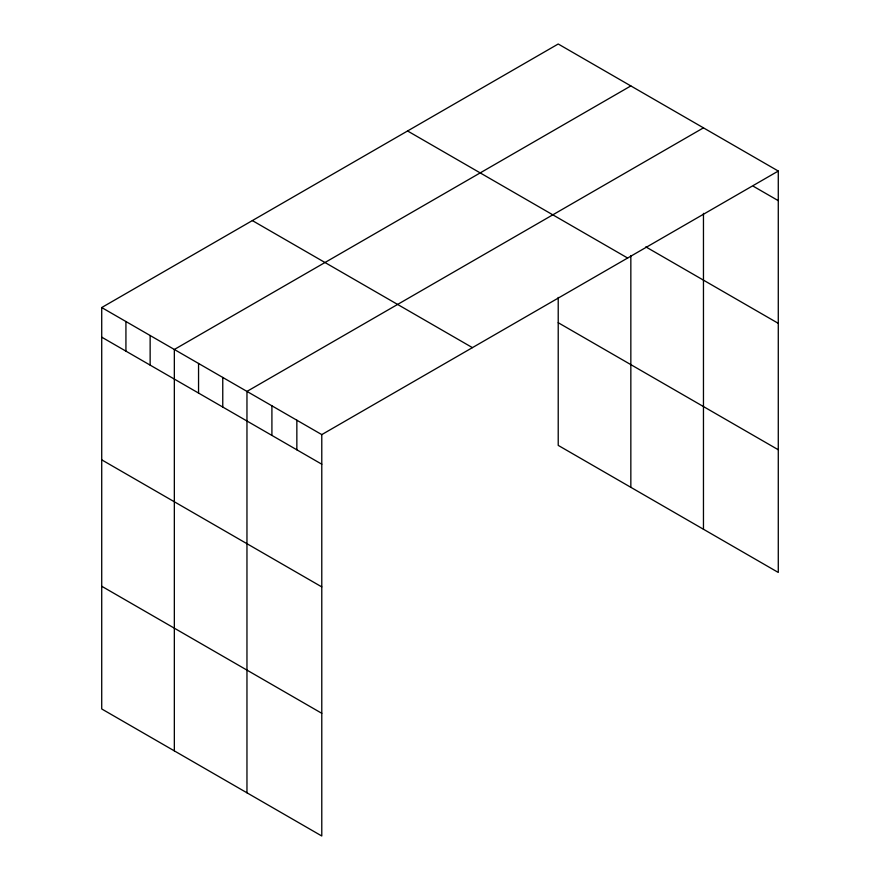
<?xml version="1.0" encoding="UTF-8"?>
<svg xmlns="http://www.w3.org/2000/svg" width="880" height="880" viewBox="0 0 880 880"><rect width="100%" height="100%" fill="white"/><g stroke="black" fill="none" stroke-linecap="round" stroke-linejoin="round"><path stroke-width="1.32" d="M101.717 307.549L321.783 434.61L321.783 836L101.717 708.95L101.717 307.549L558.217 44L778.283 171.05L778.283 572.451L558.217 445.39L558.217 297.418M630.839 85.932L174.339 349.481L174.339 750.871M703.461 127.853L246.961 391.413L246.961 792.803M321.783 434.61L778.283 171.05M753.335 186.263L778.283 200.662M645.821 246.873L778.283 323.345M407.572 130.977L627.638 258.027M558.217 322.707L778.283 449.757M252.362 220.583L472.428 347.633M101.717 337.161L321.783 464.211M101.717 459.844L321.783 586.905M101.717 586.256L321.783 713.306M703.461 213.356L703.461 529.243M630.839 255.519L630.839 487.322M296.846 420.211L296.846 449.812M271.909 405.812L271.909 435.413M222.761 377.432L222.761 407.033M198.55 363.462L198.55 393.063M150.139 335.511L150.139 365.112M125.928 321.53L125.928 351.131"/></g></svg>
